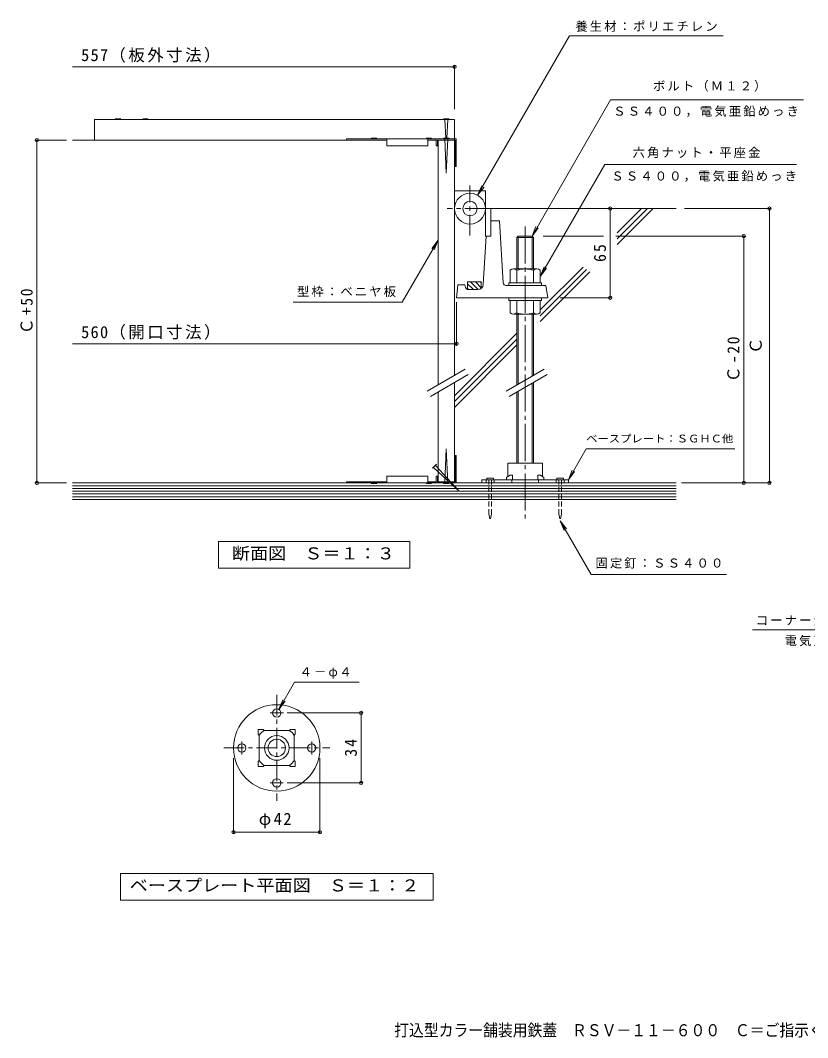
# Model space of a CAD drawing. Units: millimetres on the paper, enlarged 6 times, with parts at other scales. Extents: x -1068 to 1083, y -815 to 668.
# Drawn here: x -1068 to 81, y -815 to 668 of the extents above; entities that cross this region are included whole.
import ezdxf
from ezdxf.enums import TextEntityAlignment as Align

# ---------------------------------------------------------------- set-up
doc = ezdxf.new("R2010")
doc.units = ezdxf.units.MM
doc.header["$LTSCALE"] = 6
doc.header["$PDMODE"] = 32
doc.header["$PDSIZE"] = 4.8
for name, pattern in [('CHAIN1', [8, 5, -1, 1, -1]), ('CHAIN2', [12, 9, -1, 1, -1]), ('DASHED1', [1.8, 1.2, -0.6])]:
    doc.linetypes.add(name, pattern=pattern)
for name, color, linetype, lineweight in [('0-5_寸法', 7, 'Continuous', 9), ('1-0_1-0ﾚｲﾔ', 4, 'Continuous', 9), ('1-4_1-4ﾚｲﾔ', 7, 'Continuous', 9), ('1-5_1-5ﾚｲﾔ', 7, 'Continuous', 9), ('1-9', 2, 'CHAIN1', 9), ('1-A', 2, 'Continuous', 9), ('E-0', 4, 'Continuous', 9), ('E-1', 2, 'Continuous', 9), ('E-2', 3, 'Continuous', 9), ('E-4', 7, 'Continuous', 9), ('E-5', 7, 'Continuous', 9), ('E-6', 6, 'Continuous', 9), ('E-8', 3, 'DASHED1', 9), ('E-A', 3, 'Continuous', 9), ('E-B', 4, 'Continuous', 9), ('E-C', 4, 'Continuous', 9)]:
    doc.layers.add(name, color=color, linetype=linetype, lineweight=lineweight)
doc.layers.add('F-5_F-5ﾚｲﾔ', color=2, linetype='Continuous')
doc.styles.add('ＭＳ ゴシック', font='')
doc.styles.get('ＭＳ ゴシック').set_extended_font_data('MS Gothic')

msp = doc.modelspace()

# ---------------------------------------------------------------- linework, layer by layer
at = {"layer": '0-5_寸法'}
msp.add_line((-0.002, -220.917), (237.998, -220.917), dxfattribs=at)
at = {"layer": '1-0_1-0ﾚｲﾔ', "linetype": 'CHAIN1'}
for p, q in [((-703.034, -342.042), (-684.012, -342.042)), ((-744.608, -402.468), (-744.608, -383.446)), ((-642.608, -383.616), (-642.608, -402.638)), ((-684.182, -444.042), (-703.204, -444.042))]:
    msp.add_line(p, q, dxfattribs=at)
at = {"layer": '1-0_1-0ﾚｲﾔ'}
for centre, radius in [((-693.608, -393.042), 63), ((-693.608, -342.042), 6), ((-744.608, -393.042), 6), ((-642.608, -393.042), 6), ((-693.608, -444.042), 6)]:
    msp.add_circle(centre, radius, dxfattribs=at)
at = {"layer": '1-4_1-4ﾚｲﾔ'}
for p, q in [((-678.608, -342.042), (-568.808, -342.042)), ((-570.608, -444.042), (-570.608, -342.042)), ((-756.607, -408.042), (-756.607, -517.842)), ((-630.608, -408.042), (-630.608, -517.842)), ((-678.608, -444.042), (-568.808, -444.042)), ((-756.607, -516.042), (-630.608, -516.042))]:
    msp.add_line(p, q, dxfattribs=at)
at = {"layer": '1-4_1-4ﾚｲﾔ', "color": 2}
for p, q in [((-921.608, -615.042), (-921.608, -576.042)), ((-921.608, -576.042), (-465.608, -576.042)), ((-465.608, -615.042), (-465.608, -576.042)), ((-465.608, -615.042), (-921.608, -615.042))]:
    msp.add_line(p, q, dxfattribs=at)
at = {"layer": '1-4_1-4ﾚｲﾔ'}
for p in [(-570.608, -342.042), (-570.608, -444.042), (-756.607, -516.042), (-630.608, -516.042)]:
    msp.add_point(p, dxfattribs=at)
at = {"layer": '1-5_1-5ﾚｲﾔ'}
for p, q in [((-690.607, -336.846), (-667.628, -297.042)), ((-667.628, -297.042), (-573.358, -297.042)), ((-690.607, -336.846), (-684.867, -322.988)), ((-690.607, -336.846), (-681.476, -324.946))]:
    msp.add_line(p, q, dxfattribs=at)
at = {"layer": '1-9'}
for p, q in [((-693.608, -315.686), (-693.608, -470.398)), ((-770.964, -393.042), (-616.251, -393.042))]:
    msp.add_line(p, q, dxfattribs=at)
at = {"layer": '1-A'}
for p, q in [((-720.608, -366.042), (-713.425, -366.042)), ((-720.608, -373.225), (-720.608, -366.042)), ((-711.925, -367.542), (-713.425, -366.042)), ((-675.291, -367.542), (-711.925, -367.542)), ((-675.291, -367.542), (-673.791, -366.042)), ((-673.791, -366.042), (-666.608, -366.042)), ((-666.608, -366.042), (-666.608, -373.226)), ((-719.108, -374.726), (-720.608, -373.225)), ((-668.108, -374.726), (-666.608, -373.226)), ((-668.108, -411.359), (-668.108, -374.726)), ((-720.608, -420.042), (-720.608, -412.859)), ((-668.108, -411.359), (-666.608, -412.859)), ((-666.608, -412.859), (-666.608, -420.042)), ((-713.425, -420.042), (-720.608, -420.042)), ((-711.925, -418.542), (-713.425, -420.042)), ((-711.925, -418.542), (-675.291, -418.542)), ((-675.291, -418.542), (-673.792, -420.042)), ((-666.608, -420.042), (-673.792, -420.042))]:
    msp.add_line(p, q, dxfattribs=at)
msp.add_lwpolyline([(-719.108, -374.726), (-719.108, -411.359), (-720.608, -412.859)], dxfattribs=at)
for radius in [18, 12.75]:
    msp.add_circle((-693.608, -393.042), radius, dxfattribs=at)
for centre, start, end in [((-701.108, -385.542), 121.00261, 148.99734), ((-686.108, -385.542), 31.00261, 58.99734), ((-701.108, -400.542), 211.00261, 238.99734), ((-686.108, -400.542), 301.00261, 328.99734)]:
    msp.add_arc(centre, 21, start, end, dxfattribs=at)
at = {"layer": 'E-0'}
for p, q in [((-394.323, -1.971), (-394.323, -6.771)), ((-394.323, -1.971), (-268.323, -1.971)), ((-388.323, -6.771), (-388.323, -1.971)), ((-376.323, -6.771), (-376.323, -1.971)), ((-350.823, -1.971), (-350.823, -6.771)), ((-311.823, -1.971), (-311.823, -6.771)), ((-286.323, -6.771), (-286.323, -1.971)), ((-274.323, -6.771), (-274.323, -1.971)), ((-268.323, -1.971), (-268.323, -6.771))]:
    msp.add_line(p, q, dxfattribs=at)
at = {"layer": 'E-1'}
for p, q in [((-389.323, 393.229), (-389.323, 353.23)), ((-381.323, 375.23), (-368.823, 375.23)), ((-363.409, 284.99), (-368.823, 375.23)), ((-392.383, 282.751), (-388.154, 353.23)), ((-389.323, 353.23), (-381.323, 353.23)), ((-431.323, 263.23), (-429.323, 282.23)), ((-429.323, 282.23), (-419.323, 282.23)), ((-418.152, 278.131), (-419.323, 282.23)), ((-415.323, 286.23), (-415.323, 275.23)), ((-415.323, 283.661), (-406.893, 275.23)), ((-410.822, 286.23), (-399.839, 275.248)), ((-403.751, 286.23), (-395.323, 277.803)), ((-396.68, 286.23), (-395.323, 284.874)), ((-415.323, 276.589), (-413.964, 275.23)), ((-414.306, 275.23), (-400.368, 275.23)), ((-359.416, 281.23), (-301.323, 281.23)), ((-301.323, 281.23), (-298.323, 263.23)), ((-431.323, 263.23), (-298.323, 263.23))]:
    msp.add_line(p, q, dxfattribs=at)
for points in [[(-389.323, 393.229), (-381.323, 393.229), (-381.323, 353.23)], [(-415.323, 286.23), (-395.323, 286.23), (-395.323, 277.021)]]:
    msp.add_lwpolyline(points, dxfattribs=at)
for centre, radius, start, end in [((-400.368, 283.23), 8, 270, 356.56705), ((-359.416, 285.23), 4, 183.43649, 270), ((-414.306, 279.23), 4, 195.94832, 270)]:
    msp.add_arc(centre, radius, start, end, dxfattribs=at)
at = {"layer": 'E-2', "linetype": 'CHAIN2'}
msp.add_line((-331.323, 367.229), (-331.323, -59.844), dxfattribs=at)
at = {"layer": 'E-2'}
for p, q in [((-343.323, 351.229), (-341.323, 353.229)), ((-341.323, 353.229), (-341.323, 305.23)), ((-321.323, 353.229), (-341.323, 353.229)), ((-321.323, 353.229), (-321.323, 305.23)), ((-353.323, 285.23), (-353.323, 303.23)), ((-314.317, 305.23), (-348.329, 305.23)), ((-343.323, 285.23), (-343.323, 303.23)), ((-319.323, 285.23), (-319.323, 303.23)), ((-309.323, 285.23), (-309.323, 303.23)), ((-355.323, 285.23), (-355.323, 281.23)), ((-307.323, 285.23), (-355.323, 285.23)), ((-307.323, 285.23), (-307.323, 281.23)), ((-355.323, 263.23), (-355.323, 259.23)), ((-353.323, 259.23), (-353.323, 241.23)), ((-343.323, 259.23), (-343.323, 241.23)), ((-319.323, 259.23), (-319.323, 241.23)), ((-309.323, 259.23), (-309.323, 241.23)), ((-314.317, 239.229), (-348.329, 239.229)), ((-343.323, 239.229), (-343.323, 136.322)), ((-341.323, 239.229), (-341.323, 137.476)), ((-321.323, 239.229), (-321.323, 149.023)), ((-319.323, 239.229), (-319.323, 150.178)), ((-474.032, 127.252), (-418.803, 159.139)), ((-469.532, 119.458), (-414.303, 151.345)), ((-359.032, 127.252), (-303.803, 159.139)), ((-354.532, 119.458), (-299.303, 151.345)), ((-321.323, 138.631), (-321.323, 22.029)), ((-319.323, 139.786), (-319.323, 22.029)), ((-343.323, 125.929), (-343.323, 22.029)), ((-341.323, 127.084), (-341.323, 22.029))]:
    msp.add_line(p, q, dxfattribs=at)
for points in [[(-319.323, 351.229), (-343.323, 351.229), (-343.323, 305.23)], [(-321.323, 353.229), (-319.323, 351.229), (-319.323, 305.23)], [(-307.323, 263.23), (-307.323, 259.23), (-355.323, 259.23)]]:
    msp.add_lwpolyline(points, dxfattribs=at)
for centre, radius, start, end in [((-348.323, 297.98), 7.25, 46.39717, 133.60281), ((-331.323, 268.23), 37, 71.07535, 108.92464), ((-314.323, 297.98), 7.25, 46.39717, 133.60281), ((-348.323, 246.48), 7.25, 226.39717, 313.60281), ((-331.323, 276.23), 37, 251.07535, 288.92464), ((-314.323, 246.48), 7.25, 226.39717, 313.60281)]:
    msp.add_arc(centre, radius, start, end, dxfattribs=at)
at = {"layer": 'E-4'}
for p, q in [((-991.323, 600.013), (-434.323, 600.013)), ((-434.323, 538.229), (-434.323, 601.813)), ((-1000.323, 493.229), (-1045.166, 493.229)), ((-1043.366, -6.771), (-1043.366, 493.229)), ((-207.323, 263.23), (-207.323, 393.229)), ((-98.877, 393.229), (26.77, 393.229)), ((24.97, -6.771), (24.97, 393.229)), ((-305.055, 353.229), (-216.911, 353.229)), ((-199.089, 353.229), (-10.816, 353.229)), ((-12.616, -6.771), (-12.616, 353.229)), ((-431.323, 256.846), (-431.323, 194.319)), ((-205.523, 263.23), (-280.323, 263.23)), ((-991.323, 196.119), (-431.323, 196.119)), ((-1000.323, -6.771), (-1045.166, -6.771)), ((-103.323, -6.771), (26.77, -6.771))]:
    msp.add_line(p, q, dxfattribs=at)
at = {"layer": 'E-4', "color": 4, "linetype": 'CHAIN1'}
for p, q in [((-411.823, 354.175), (-411.823, 426.956)), ((-389.323, 393.229), (-445.147, 393.229))]:
    msp.add_line(p, q, dxfattribs=at)
at = {"layer": 'E-4', "color": 2}
msp.add_lwpolyline([(-778.748, -131.014), (-778.748, -92.014), (-499.312, -92.014), (-499.312, -131.014)], close=True, dxfattribs=at)
at = {"layer": 'E-4'}
for radius in [22.5, 10.5]:
    msp.add_circle((-411.823, 393.229), radius, dxfattribs=at)
for p in [(-434.323, 600.013), (-1043.366, 493.229), (-207.323, 393.229), (24.97, 393.229), (-12.616, 353.229), (-207.323, 263.23), (-431.323, 196.119), (-1043.366, -6.771), (-12.616, -6.771), (24.97, -6.771)]:
    msp.add_point(p, dxfattribs=at)
at = {"layer": 'E-5'}
for p, q in [((-400.642, 412.755), (-394.729, 426.54)), ((-400.642, 412.755), (-391.363, 424.54)), ((-321.324, 353.229), (-315.583, 367.087)), ((-321.324, 353.229), (-312.192, 365.129)), ((-510.497, 256.787), (-458.323, 347.156)), ((-458.323, 347.156), (-467.356, 335.181)), ((-458.323, 347.156), (-463.949, 333.251)), ((-309.323, 294.23), (-303.622, 308.104)), ((-309.323, 294.23), (-300.225, 306.156)), ((-669.89, 256.787), (-510.497, 256.787)), ((-268.323, -1.971), (-242.343, 43.029)), ((-242.343, 43.029), (-25.743, 43.029)), ((-268.323, -1.971), (-262.583, 11.887)), ((-268.323, -1.971), (-259.192, 9.929)), ((-280.323, -61.971), (-274.583, -75.829)), ((-280.323, -61.971), (-271.192, -73.871)), ((-280.323, -61.971), (-235.11, -140.283)), ((-235.11, -140.283), (-37.627, -140.283))]:
    msp.add_line(p, q, dxfattribs=at)
for points in [[(-400.642, 412.755), (-266.592, 644.936), (-42.785, 644.936)], [(-321.324, 353.229), (-206.662, 551.828), (74.695, 551.828)], [(-309.323, 294.23), (-215.014, 457.578), (64.384, 457.578)]]:
    msp.add_lwpolyline(points, dxfattribs=at)
at = {"layer": 'E-6'}
for p, q in [((-111.323, 393.229), (-381.323, 393.229)), ((-196.952, 357.827), (-161.549, 393.229)), ((-196.952, 349.342), (-153.064, 393.229)), ((-196.952, 340.856), (-144.578, 393.229)), ((-309.323, 245.456), (-246.794, 307.985)), ((-309.323, 236.97), (-242.029, 304.264)), ((-309.323, 228.485), (-237.004, 300.804)), ((-434.323, 120.455), (-343.323, 211.455)), ((-434.323, 111.97), (-343.323, 202.97)), ((-434.323, 103.485), (-343.323, 194.485)), ((-991.323, -6.771), (-111.323, -6.771)), ((-991.323, -10.771), (-111.323, -10.771)), ((-991.323, -14.771), (-111.323, -14.771)), ((-991.323, -18.771), (-111.323, -18.771)), ((-991.323, -22.771), (-111.323, -22.771)), ((-991.323, -26.771), (-111.323, -26.771)), ((-991.323, -30.771), (-111.323, -30.771))]:
    msp.add_line(p, q, dxfattribs=at)
at = {"layer": 'E-8', "linetype": 'Continuous'}
for p, q in [((-387.323, 0.029), (-387.323, -1.971)), ((-377.324, 0.029), (-387.323, 0.029)), ((-377.324, 0.029), (-377.324, -1.971)), ((-285.323, 0.029), (-285.323, -1.971))]:
    msp.add_line(p, q, dxfattribs=at)
at = {"layer": 'E-8'}
for p, q in [((-384.323, -51.971), (-384.323, -1.971)), ((-380.323, -51.971), (-380.323, -1.971)), ((-282.323, -51.971), (-282.323, -1.971)), ((-278.323, -51.971), (-278.323, -1.971)), ((-384.323, -51.971), (-382.323, -61.971)), ((-380.323, -51.971), (-382.323, -61.971)), ((-282.323, -51.971), (-280.323, -61.971)), ((-278.323, -51.971), (-280.323, -61.971))]:
    msp.add_line(p, q, dxfattribs=at)
at = {"layer": 'E-8', "linetype": 'Continuous'}
msp.add_lwpolyline([(-285.323, 0.029), (-275.324, 0.029), (-275.324, -1.971)], dxfattribs=at)
at = {"layer": 'E-A'}
for p, q in [((-591.723, 493.229), (-591.723, 494.829)), ((-533.323, 493.229), (-591.723, 493.229)), ((-533.323, 494.829), (-533.323, 484.829)), ((-473.323, 494.829), (-473.323, 484.829)), ((-460.924, 493.229), (-473.323, 493.229)), ((-459.324, 484.829), (-459.324, 493.229)), ((-473.323, 484.829), (-533.323, 484.829)), ((-431.723, 454.829), (-434.323, 454.829)), ((-434.323, 419.015), (-389.323, 419.015)), ((-389.323, 393.229), (-389.323, 419.015)), ((-431.723, 33.229), (-434.323, 33.229)), ((-433.324, 33.229), (-433.324, -5.171)), ((-431.723, 33.229), (-431.723, -6.771)), ((-473.323, 3.229), (-533.323, 3.229)), ((-533.323, -6.771), (-533.323, 3.229)), ((-473.323, -6.771), (-473.323, 3.229)), ((-459.324, 3.229), (-459.324, -5.171)), ((-533.323, -5.171), (-591.723, -5.171)), ((-591.723, -5.171), (-591.723, -6.771)), ((-431.723, -6.771), (-591.723, -6.771)), ((-460.924, -5.171), (-473.323, -5.171)), ((-433.324, -5.171), (-459.324, -5.171))]:
    msp.add_line(p, q, dxfattribs=at)
at = {"layer": 'E-A', "color": 2}
for p, q in [((-356.823, 22.029), (-305.823, 22.029)), ((-356.823, 22.029), (-356.823, 2.254)), ((-305.823, 22.029), (-305.823, 2.254)), ((-353.673, 4.827), (-358.323, 1.029)), ((-358.323, 1.029), (-358.323, -1.971)), ((-308.974, 4.827), (-304.323, 1.029)), ((-304.323, 1.029), (-304.323, -1.971))]:
    msp.add_line(p, q, dxfattribs=at)
at = {"layer": 'E-A'}
for points in [[(-431.723, 454.829), (-431.723, 494.829), (-591.723, 494.829)], [(-459.324, 484.829), (-460.924, 484.829), (-460.924, 494.829)], [(-433.324, 454.829), (-433.324, 493.229), (-459.324, 493.229)], [(-459.324, 3.229), (-460.924, 3.229), (-460.924, -6.771)]]:
    msp.add_lwpolyline(points, dxfattribs=at)
at = {"layer": 'E-A', "color": 2}
for points in [[(-353.673, 4.827), (-349.64, 4.827), (-349.64, -1.971)], [(-308.974, 4.827), (-313.007, 4.827), (-313.007, -1.971)]]:
    msp.add_lwpolyline(points, dxfattribs=at)
at = {"layer": 'E-B', "color": 6}
msp.add_line((-434.323, 493.229), (-434.323, 523.229), dxfattribs=at)
at = {"layer": 'E-B'}
for p, q in [((-591.723, 493.229), (-991.323, 493.229)), ((-458.323, 493.229), (-458.323, 136.322)), ((-434.323, 493.229), (-434.323, 150.178)), ((-434.323, 139.786), (-434.323, -6.771)), ((-458.323, 125.93), (-458.323, -6.771))]:
    msp.add_line(p, q, dxfattribs=at)
at = {"layer": 'E-B', "color": 6}
msp.add_lwpolyline([(-434.323, 523.229), (-959.511, 523.229), (-959.511, 493.229)], dxfattribs=at)
at = {"layer": 'E-C'}
for p, q in [((-929.085, 524.229), (-927.085, 523.229)), ((-929.085, 524.229), (-921.086, 524.229)), ((-923.085, 523.23), (-921.086, 524.229)), ((-889.085, 524.229), (-887.085, 523.229)), ((-889.085, 524.229), (-881.085, 524.229)), ((-883.085, 523.23), (-881.085, 524.229)), ((-450.323, 524.229), (-448.323, 523.229)), ((-450.323, 524.229), (-442.323, 524.229)), ((-448.323, 523.229), (-447.228, 495.829)), ((-444.324, 523.23), (-445.419, 495.829)), ((-444.324, 523.23), (-442.323, 524.229)), ((-555.724, 495.829), (-553.723, 494.829)), ((-555.724, 495.829), (-547.723, 495.829)), ((-549.724, 494.83), (-547.723, 495.829)), ((-475.723, 495.829), (-473.724, 494.829)), ((-475.723, 495.829), (-467.724, 495.829)), ((-469.724, 494.83), (-467.724, 495.829)), ((-450.323, 495.829), (-448.323, 494.829)), ((-450.323, 495.829), (-442.323, 495.829)), ((-448.323, 494.829), (-446.324, 444.826)), ((-444.324, 494.83), (-446.324, 444.826)), ((-444.324, 494.83), (-442.323, 495.829)), ((-448.323, -6.771), (-446.324, 43.232)), ((-444.324, -6.771), (-446.324, 43.232)), ((-460.786, 20.408), (-466.444, 14.752)), ((-464.322, 15.458), (-466.444, 14.752)), ((-464.322, 15.458), (-427.551, -18.485)), ((-460.786, 20.408), (-461.494, 18.287)), ((-461.494, 18.287), (-427.551, -18.485)), ((-555.724, -7.771), (-553.723, -6.771)), ((-555.724, -7.771), (-547.723, -7.771)), ((-549.724, -6.771), (-547.723, -7.771)), ((-475.723, -7.771), (-473.724, -6.771)), ((-475.723, -7.771), (-467.724, -7.771)), ((-469.724, -6.771), (-467.724, -7.771)), ((-450.323, -7.771), (-448.323, -6.771)), ((-450.323, -7.771), (-442.323, -7.771)), ((-444.324, -6.771), (-442.323, -7.771))]:
    msp.add_line(p, q, dxfattribs=at)

# ---------------------------------------------------------------- texts
at = {"layer": '0-5_寸法', "char_height": 13.2, "attachment_point": 7, "style": 'ＭＳ ゴシック'}
for s, insert in [('\\T1.17;コーナー金具：ＳＰＨＣ', (4.998, -214.917)), ('\\T1.17;電気亜鉛めっき', (46.998, -244.917))]:
    msp.add_mtext(s, dxfattribs=dict(at, insert=insert))
at = {"layer": '1-4_1-4ﾚｲﾔ', "color": 2, "style": 'ＭＳ ゴシック', "width": 1.1}
msp.add_text('ベースプレート平面図\u3000Ｓ＝１：２', height=17.6, dxfattribs=at).set_placement((-908.108, -607.542), align=Align.BOTTOM_LEFT)
at = {"layer": '1-4_1-4ﾚｲﾔ', "color": 2, "insert": (-576.608, -405.792), "char_height": 17.6, "attachment_point": 7, "rotation": 90, "style": 'ＭＳ ゴシック'}
msp.add_mtext('\\T1.27;\\W0.95;34', dxfattribs=at)
at = {"layer": '1-4_1-4ﾚｲﾔ', "color": 2, "insert": (-719.858, -510.042), "char_height": 17.6, "attachment_point": 7, "style": 'ＭＳ ゴシック'}
msp.add_mtext('\\T1.19;φ42', dxfattribs=at)
at = {"layer": '1-5_1-5ﾚｲﾔ', "insert": (-660.375, -292.273), "char_height": 13.2, "attachment_point": 7, "style": 'ＭＳ ゴシック'}
msp.add_mtext('\\T1.17;４－φ４', dxfattribs=at)
at = {"layer": 'E-4', "color": 2, "style": 'ＭＳ ゴシック'}
msp.add_text('Ｃ', height=17.6, rotation=90, dxfattribs=at).set_placement((18.97, 181.229), align=Align.BOTTOM_LEFT)
at = {"layer": 'E-4', "color": 2, "style": 'ＭＳ ゴシック', "width": 1.1}
msp.add_text('断面図\u3000Ｓ＝１：３', height=17.6, dxfattribs=at).set_placement((-759.03, -123.514), align=Align.BOTTOM_LEFT)
at = {"layer": 'E-4', "color": 2, "char_height": 17.6, "attachment_point": 7, "style": 'ＭＳ ゴシック'}
for s, insert in [('\\T1.15;557（板外寸法）', (-979.011, 606.013)), ('\\T1.15;560（開口寸法）', (-979.011, 202.12))]:
    msp.add_mtext(s, dxfattribs=dict(at, insert=insert))
at = {"layer": 'E-4', "color": 2, "char_height": 17.6, "attachment_point": 7, "rotation": 90, "style": 'ＭＳ ゴシック'}
for s, insert in [('\\T1.27;\\W0.95;65', (-213.323, 315.48)), ('\\T1.21;\\W0.95;Ｃ+50', (-1049.366, 210.229)), ('\\T1.21;\\W0.95;Ｃ-20', (-18.616, 140.229))]:
    msp.add_mtext(s, dxfattribs=dict(at, insert=insert))
at = {"layer": 'E-5', "color": 4, "style": 'ＭＳ ゴシック', "width": 1.1}
msp.add_text('ベースプレート：ＳＧＨＣ他', height=11, dxfattribs=at).set_placement((-242.343, 49.029), align=Align.BOTTOM_LEFT)
at = {"layer": 'E-5', "char_height": 13.2, "attachment_point": 7, "style": 'ＭＳ ゴシック'}
for s, insert in [('\\T1.17;養生材：ポリエチレン', (-258.189, 650.936)), ('\\T1.17;ボルト（Ｍ１２）', (-144.915, 563.762)), ('\\T1.17;ＳＳ４００，電気亜鉛めっき', (-202.901, 526.749)), ('\\T1.17;六角ナット・平座金', (-174.683, 466.875)), ('\\T1.17;ＳＳ４００，電気亜鉛めっき', (-205.616, 432.214)), ('\\T1.17;型枠：ベニヤ板', (-664.095, 264.293)), ('\\T1.17;固定釘：ＳＳ４００', (-228.896, -131.609))]:
    msp.add_mtext(s, dxfattribs=dict(at, insert=insert))
at = {"layer": 'F-5_F-5ﾚｲﾔ', "style": 'ＭＳ ゴシック', "width": 0.9}
msp.add_text('打込型カラー舗装用鉄蓋\u3000ＲＳＶ－１１－６００\u3000Ｃ＝ご指示ください', height=17.6, dxfattribs=at).set_placement((-522.3, -818.68), align=Align.BOTTOM_LEFT)

doc.saveas('drawing.dxf')
